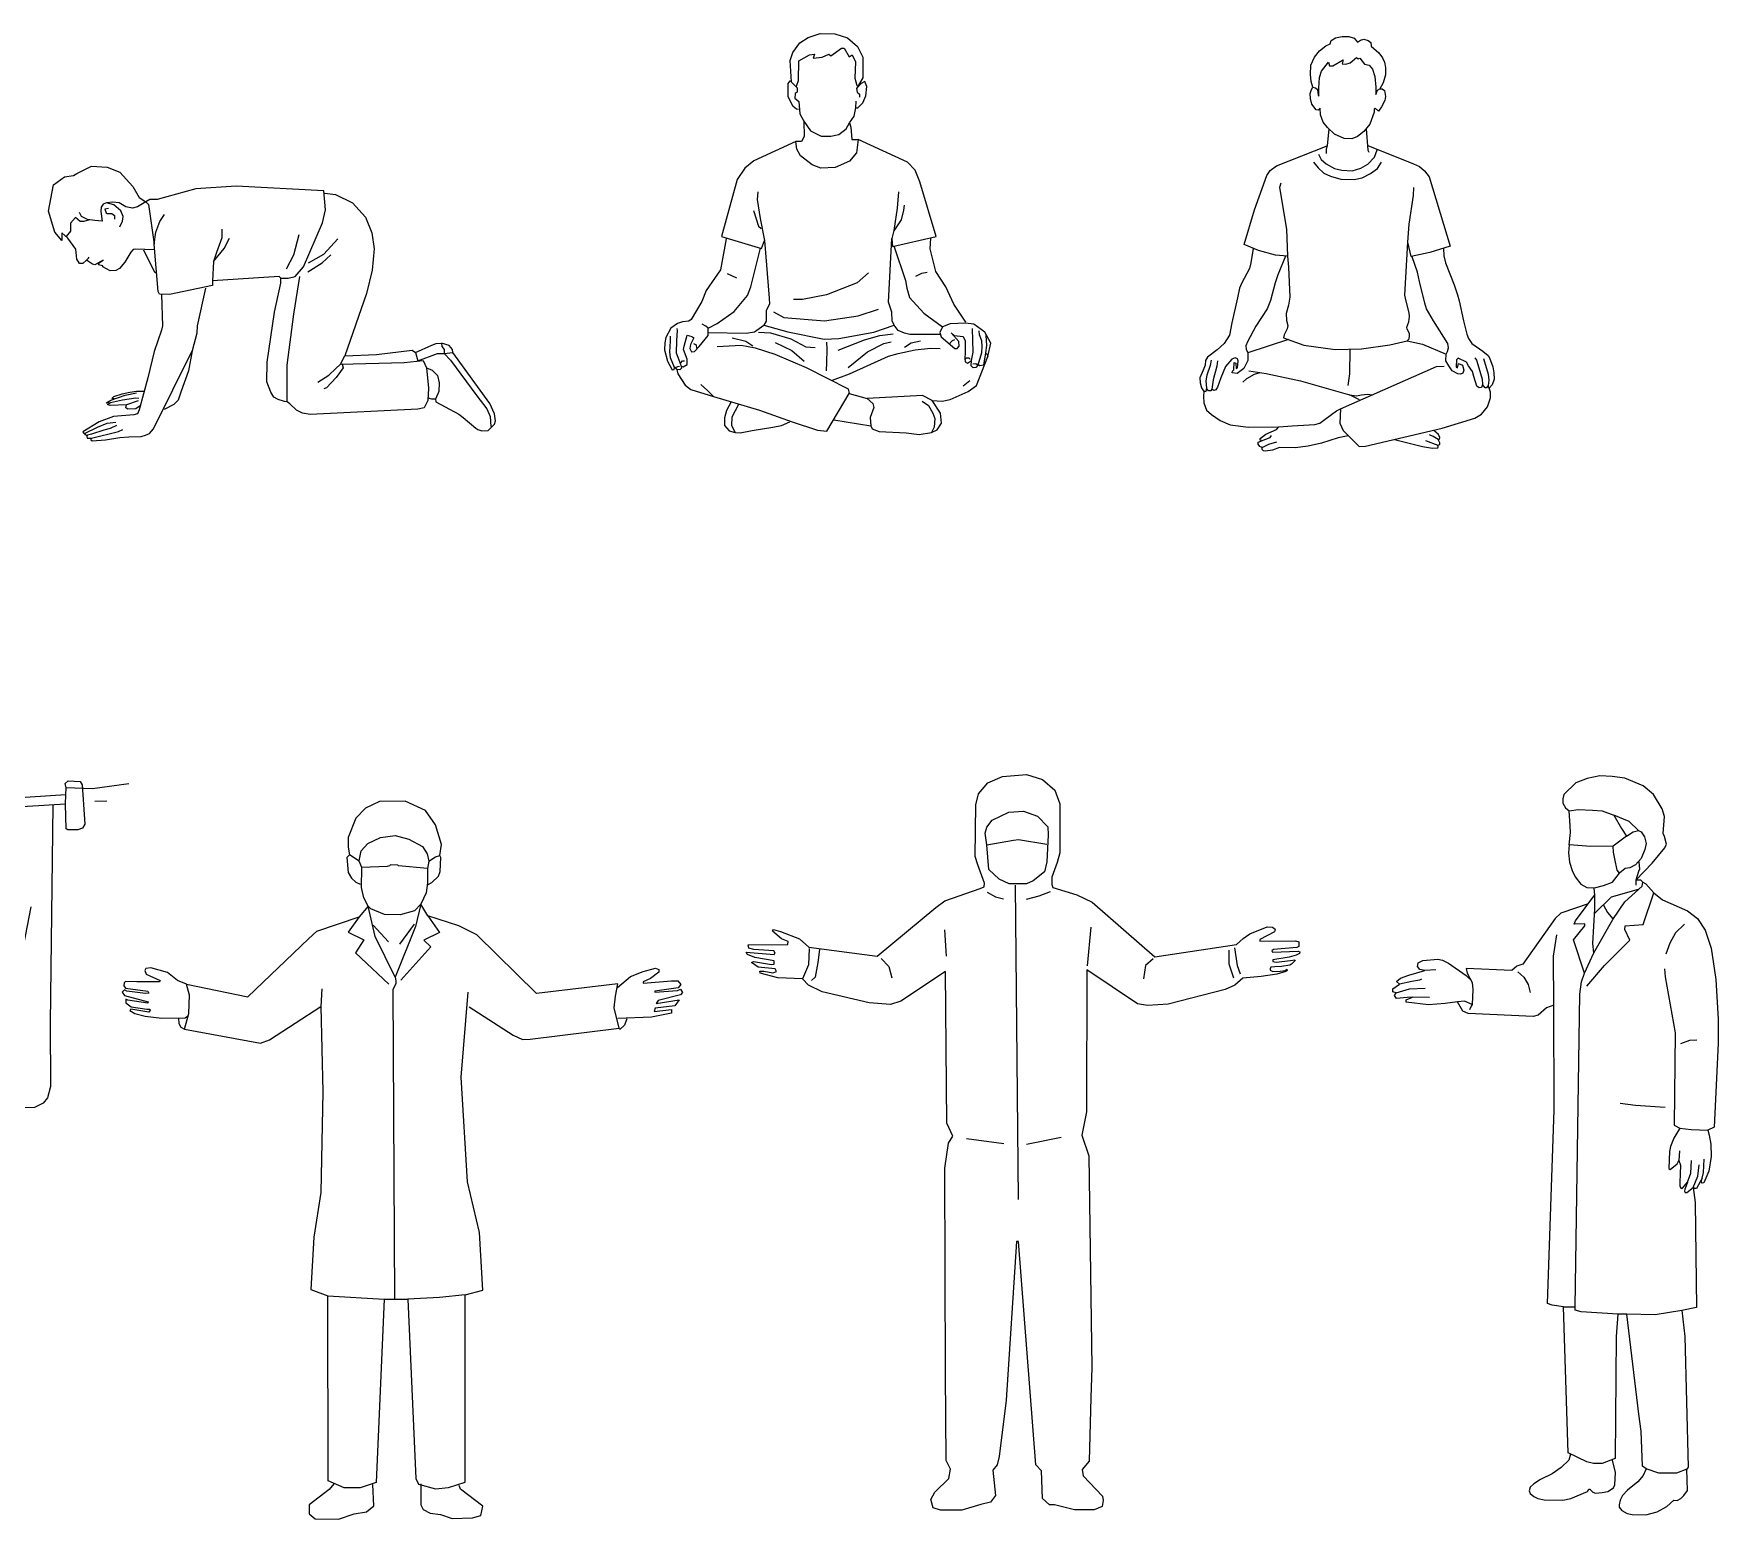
# Model space of a CAD drawing. Header units: millimetres. Extents: x 1284 to 35279, y 955 to 12847.
# Drawn here: x 10406 to 14274, y 8167 to 11578 of the extents above; entities that cross this region are included whole.
import ezdxf

# ---------------------------------------------------------------- set-up
doc = ezdxf.new("R2010")
doc.units = ezdxf.units.MM
doc.header["$LTSCALE"] = 20

# ---------------------------------------------------------------- blocks, each defined once
blk = doc.blocks.new('人物動作（CAD素材.com）84')
at = {"color": 0, "linetype": 'ByBlock', "lineweight": -2}
for points in [[(90, 1512), (91.1, 1494.7), (89.1, 1489.2), (82.5, 1469.5), (120.1, 1508.4), (149.6, 1543.9), (153.1, 1552.5), (148.6, 1569.9), (145.8, 1576.9), (148.9, 1615.8), (143, 1633.2), (123.2, 1666.6), (99.9, 1686), (57.5, 1703.8), (28.3, 1707.9), (-0.2, 1709.3), (-29.1, 1703.4), (-54.8, 1693.3), (-82.3, 1666.6), (-85, 1656.1), (-85, 1646.1), (-79.1, 1635.6), (-70.3, 1628.7), (-49.9, 1631.6), (-16.6, 1630.6), (5.7, 1628.5), (32.5, 1618.8), (49.8, 1588.2), (61, 1570.8), (30.4, 1547.8), (-20.4, 1547.1), (-70.1, 1551), (-67.1, 1579.1), (-68.2, 1594.2), (-70.3, 1628.7)], [(89.1, 1584), (67.6, 1604.2), (32.5, 1618.8)], [(-70.1, 1551), (-71.5, 1532.2), (-69.7, 1511), (-63.8, 1491.5), (-56.5, 1477.3), (-43.7, 1460.6), (-29.8, 1452.9), (-12.4, 1451.9), (8.8, 1457.1), (29.3, 1465.1), (45.3, 1485.6), (40.1, 1492.2), (34.2, 1518.3), (31.8, 1533.6), (30.4, 1547.8)], [(61, 1570.8), (76.6, 1580.2), (89.1, 1584), (94.7, 1580.9), (102.3, 1569), (106.1, 1553.4), (103.4, 1540.2), (95, 1519.3), (82.2, 1505.1), (69, 1498.1), (58.5, 1496), (45.3, 1485.6)], [(41.2, 473.2), (37.7, 421.4), (35.3, 141.8), (5.7, 130.4), (-14.8, 130.4), (-29.4, 134.3), (-72.4, 154.6), (-83.4, 490), (-56.7, 489.9), (-45.9, 1208.1), (-42.3, 1235.9), (-35.3, 1256), (-13.4, 1302.6), (30, 1379.4), (57.5, 1419.8), (97.1, 1455.6), (98.5, 1464.9), (94, 1469.5), (82.5, 1469.5), (82.9, 1458)], [(-35.3, 1256), (-60.7, 1332.9), (-34.3, 1364.4), (-34.1, 1369.5), (-58.6, 1368.4), (-55.6, 1376), (-11.2, 1435.6)], [(-30.1, 1226.5), (10.9, 1273.7), (68.9, 1331.8), (57.5, 1356.1), (58.2, 1364.5), (99.5, 1367.6), (124.2, 1440.3), (143.9, 1424.6), (201.6, 1399.2), (224.5, 1381.9), (242.2, 1355.1), (255.8, 1313.7), (266.2, 1241.8), (272.1, 1150.3), (271.6, 1095.6), (262.8, 902.2), (247.9, 895.2), (251.2, 884), (254.6, 863), (255.4, 834.8), (250.1, 801.5), (239.1, 774.7), (234.7, 773.9), (233.1, 776.8), (234.8, 785), (222.1, 761.6), (217.7, 761.4), (214.4, 764.1), (219.3, 729.6), (221.7, 488.2), (188.5, 481.8), (195.4, 421.7), (203.2, 121.8), (200.2, 117.4), (176.4, 107.9), (135.6, 108.1), (106.1, 117.9), (98.3, 123.7), (95.3, 204.4), (89.7, 243), (61.9, 472.8), (41.2, 473.2), (-42.9, 478.1), (-56.2, 482.2), (-56.7, 489.9)], [(-13.4, 1302.6), (-15.6, 1324.2), (-11.4, 1403.5), (-11.2, 1435.6), (-13.2, 1450.8)], [(-11.1, 1394.1), (27.2, 1431.2), (89.1, 1448.8)], [(98.5, 1464.9), (105.4, 1461.1), (124.2, 1440.3)], [(-27, 1415), (-55.5, 1405.6), (-89.2, 1393.8), (-102.8, 1381.3), (-176.8, 1277), (-190.4, 1271.8), (-201.8, 1262), (-306.8, 1266.6), (-304.4, 1255.8), (-292.9, 1234.6), (-291.5, 1218.6), (-292.9, 1184.2), (-310.6, 1191.5), (-326.3, 1190.4), (-354.9, 1186), (-393.6, 1183.5), (-444.6, 1189.2), (-444.9, 1194.6), (-429.8, 1200.6)], [(8.3, 1412.2), (17.4, 1395.4), (29.8, 1381)], [(194.8, 1368.3), (173.6, 1348.5), (160.7, 1325.2), (151.3, 1299.5)], [(-105.6, 1182.6), (-106.4, 1295.3), (-98.6, 1343.8)], [(-376.5, 1263.6), (-402, 1262), (-413.3, 1264.1), (-418.7, 1271.5), (-416.6, 1279.6), (-406.4, 1285.4), (-371.9, 1288), (-361.4, 1285.9), (-347.5, 1278.9), (-306.7, 1250.9), (-298, 1242.3)], [(-409.6, 1242.1), (-413.6, 1239.8), (-431.2, 1237), (-460.2, 1230.5), (-466.9, 1237), (-457.6, 1244.2), (-438.6, 1251.6), (-402, 1262)], [(-188.4, 1259), (-174.5, 1246.5), (-164.1, 1229.8), (-159.5, 1211.7)], [(148.9, 1266.1), (149.9, 1247.3), (172.9, 1118.7), (171.1, 906.7), (183.9, 900.1), (170.2, 877.2), (162.4, 858.1), (160.2, 846.6), (158.3, 807.6), (161.3, 805.4), (177.5, 818.1), (181.8, 826.1)], [(-390.6, 1200.4), (-429.8, 1200.6), (-442.5, 1199.9), (-466.4, 1198.1), (-471, 1205), (-467.3, 1210.6), (-474.8, 1213.1), (-474.8, 1219.8), (-460.2, 1230.5)], [(-467.3, 1210.6), (-437, 1220.1), (-400.8, 1221.7)], [(-83.4, 490), (-109.6, 493.3), (-119.8, 497.3), (-104.8, 942.5), (-105.6, 1182.6), (-122.6, 1176.2), (-141.4, 1159.8), (-152.8, 1156.4), (-302, 1163.7), (-314.5, 1168.5), (-326.3, 1190.4)], [(-292.9, 1184.2), (-295.4, 1180), (-299.5, 1171.7)], [(186.4, 1094.7), (207, 1102), (222.9, 1103)], [(46.4, 957.4), (81.6, 952.7), (150.4, 948)], [(183.9, 900.1), (209.6, 896.9), (247.9, 895.2)], [(182.9, 847.9), (181.8, 826.1), (185.2, 814.8), (183.4, 775), (183.5, 767.1), (186.9, 761.7), (190, 762.2), (201.1, 776.4), (198.2, 767.4), (195.3, 760.3), (194.7, 755.2), (196.2, 752.7), (200.1, 752), (214.4, 764.1), (225.1, 789.6), (228.1, 815.6)], [(201.1, 776.4), (209.1, 796.4), (210.3, 825.9)], [(234.8, 785), (238.1, 798), (239.5, 828.8)], [(188.5, 481.8), (126.9, 471.8), (61.9, 472.8)], [(-67, 151.2), (-71.1, 138), (-88.5, 120.9), (-109.2, 106.3), (-136.3, 93.1), (-151.6, 83.3), (-159.7, 75.5), (-162.5, 67.1), (-159.9, 61.1), (-151.6, 54.1), (-142.5, 49.7), (-127.9, 47), (-84.8, 45.6), (-66.3, 49.5), (-28.3, 66), (-25.3, 71.1), (-23.2, 71.1), (-16.2, 64.6), (-9.7, 61.6), (5.8, 63.2), (18.8, 66), (31.5, 74.5), (34.8, 81), (35.7, 109.1), (29.4, 138)], [(106.1, 117.9), (99.5, 102.8), (87, 87.7), (63.3, 68.5), (52.4, 56.4), (46.6, 45.7), (44.3, 34.9), (44.6, 30.2), (50.3, 21.9), (62.6, 15.2), (74.2, 13.1), (105.5, 11.9), (131.9, 18.9), (154.2, 31.6), (169.7, 46.2), (177.3, 45.3), (186.4, 49.5), (193.3, 56.6), (201, 67.8), (200.2, 117.4)]]:
    blk.add_lwpolyline(points, dxfattribs=at)
blk = doc.blocks.new('人物動作（CAD素材.com）85')
at = {"color": 0, "linetype": 'ByBlock', "lineweight": -2}
for p, q in [((-15.2, 1465.1), (-8, 743.6)), ((-177.6, 1362.7), (-173.3, 1302)), ((158.8, 1369.2), (150.1, 1280.3)), ((-126.6, 884), (-41.2, 872.4)), ((10.8, 871), (90.4, 886.9))]:
    blk.add_line(p, q, dxfattribs=at)
for points in [[(-487.8, 1319.8), (-489.7, 1282.2), (-503.7, 1250.3), (-559.7, 1252.9), (-600.2, 1263.2), (-601, 1267.8), (-591.9, 1267.8), (-571.6, 1264.1), (-563.3, 1267.5), (-566.2, 1273.3), (-604.8, 1277.3), (-620.2, 1288.1), (-616.2, 1290.4), (-574.2, 1283.3), (-568.5, 1283.8), (-568.2, 1291.3), (-612.5, 1299.6), (-629.3, 1306.1), (-632.5, 1311.3), (-568.7, 1306.4), (-565.9, 1309.3), (-569.3, 1314.7), (-614.8, 1317.9), (-626.2, 1320.4), (-628.2, 1328.7), (-537.3, 1329.3), (-535.9, 1336.1), (-551.6, 1341.9), (-571.9, 1359.9), (-570.2, 1363.9), (-553.9, 1359.3), (-510.1, 1342.4), (-488.7, 1322.7), (-331.8, 1302.7), (-196.9, 1414.2), (-176.4, 1429.2), (-95.8, 1457.5), (-86.3, 1461.8), (-85.5, 1469.9), (-100.9, 1511.9), (-106.9, 1531.6), (-105.2, 1649.5), (-99.6, 1674.8), (-77.8, 1700.1), (-44.3, 1715.1), (11, 1719.9), (47.4, 1708.3), (76.2, 1683.4), (87.7, 1652.5), (87.7, 1539.4), (81.3, 1517.1), (68.9, 1483.6), (68.9, 1466.9), (71.4, 1460), (126.3, 1443.3), (161.9, 1426.6), (305.3, 1301.2), (493.1, 1329.4), (508.7, 1343.1), (523.7, 1353.4), (563.1, 1370.1), (576, 1369.2), (582, 1364.5), (580.3, 1358.1), (546.8, 1340.5), (546.8, 1336.6), (628.3, 1337.9), (636, 1335.3), (636, 1324.6), (631.5, 1322.2), (577.7, 1318), (574.2, 1314.3), (575.7, 1311.6), (634.5, 1314), (638.4, 1312.5), (637.9, 1308.8), (629.8, 1305), (614.2, 1299.7), (576.1, 1294.1), (576.3, 1290), (584.1, 1288.5), (616.7, 1292.7), (627.1, 1294.1), (627.7, 1292.1), (619.1, 1284.3), (615.3, 1281.6), (596, 1278.3), (581.3, 1277.6), (572.1, 1277.2), (570.4, 1273.1), (570.5, 1270.5), (576.8, 1267), (593.4, 1267.9), (604.8, 1269.3), (608.5, 1272.8), (609.1, 1269.8), (606.3, 1267), (586, 1260.7), (549.3, 1256), (507.5, 1252.1), (489.5, 1236.1), (466.7, 1226.1), (336.3, 1191.9), (289.1, 1189.4), (265.7, 1192.8), (149.8, 1271.2), (148.3, 944.8), (138.2, 891.2), (154.1, 843.5), (161.3, 357.5), (158.4, 288.1), (155.5, 172.3), (154.5, 142.7), (139, 123.8), (140.8, 109.2), (185.3, 62.1), (187.1, 52.7), (184.9, 38.9), (166, 31.2), (121, 31.2), (75.2, 42.4), (63.6, 42.8), (47.3, 57.4), (45.1, 120.8), (32.7, 134.1), (-7.2, 646.9), (-11.9, 646.9), (-35.9, 282.9), (-51.7, 153.4), (-56.5, 134.1), (-66.3, 122.1), (-60.3, 63.8), (-71.9, 48.4), (-94.2, 43.2), (-137.9, 30.4), (-186.4, 29.9), (-203.1, 35.5), (-208.7, 54.8), (-199.7, 71.9), (-167.5, 102.8), (-163.6, 124.7), (-173.5, 144.4), (-175.2, 343.8), (-176.7, 815.6), (-168.4, 872.8), (-158.1, 888.9), (-171.6, 919.1), (-174.8, 1267), (-277.7, 1198.7), (-301.5, 1191.7), (-350.4, 1195.5), (-458.1, 1220.1), (-489.6, 1235.5), (-503.7, 1250.3)], [(-80.1, 1558.4), (-83.6, 1584.9), (-80.1, 1598.7), (-68.1, 1614.5), (-30, 1633.4), (4.3, 1635.5), (36.5, 1623.9), (60, 1599.5), (60.5, 1580.6), (57.9, 1518.9), (51.9, 1495.8), (26.2, 1475.2), (10.7, 1468.3), (-29.1, 1468.7), (-51.9, 1479), (-75.4, 1501.3), (-80.1, 1558.4), (-19.3, 1569.1), (-7.7, 1569.9), (57.9, 1559.6)], [(-79, 1449.2), (-60.3, 1438.3), (-41.7, 1433.8)], [(65.1, 1449.9), (39.4, 1440.2), (9.8, 1432.5)], [(-464.6, 1317.9), (-468.5, 1288), (-474.3, 1254.2), (-483, 1246.5)], [(475.2, 1316), (475.2, 1285.1), (485.9, 1252.4)], [(488.8, 1321.8), (494.5, 1281.3), (501.3, 1262)], [(-322.5, 1296.8), (-305.1, 1278.5), (-298.4, 1252.5)], [(301.5, 1296.6), (284.2, 1281.1), (279.4, 1250.3)]]:
    blk.add_lwpolyline(points, dxfattribs=at)
blk = doc.blocks.new('人物動作（CAD素材.com）86')
at = {"color": 0, "linetype": 'ByBlock', "lineweight": -2}
for p, q in [((-61, 1381), (-25.6, 1342.4)), ((32.9, 1383), (-0.5, 1337.3)), ((-179.1, 1234.8), (-181.3, 1193.6))]:
    blk.add_line(p, q, dxfattribs=at)
for points in [[(65.2, 1474.1), (73.3, 1478.3), (88.8, 1493.3), (92.6, 1504.1), (94.3, 1535.8), (91.8, 1540.9), (95.6, 1566.2), (81.9, 1610.8), (59.2, 1644.3), (12.4, 1665.7), (-46.7, 1664.4), (-78.4, 1649), (-101.2, 1626.3), (-118.3, 1582.1), (-118.3, 1559.4), (-115.3, 1541.8), (-121.3, 1535.8), (-118.3, 1501.9), (-110.6, 1488.6), (-101.2, 1479.2), (-91.3, 1474.5)], [(-93, 1528.5), (-88.3, 1551.2), (-73.3, 1568.4), (-44.6, 1582.1), (-10.7, 1586.8), (21, 1578.2), (51.9, 1561.5), (62.6, 1544.4), (66.5, 1527.6), (64, 1511.1), (63.6, 1477.9), (60.7, 1454.7), (48.7, 1429), (35.8, 1377.9), (-10.8, 1261), (-56.8, 1354.7), (-72.7, 1424.3), (-82.4, 1443.4), (-88, 1467.4), (-87.2, 1512.8)], [(64, 1511.1), (-2.9, 1517), (-4.4, 1518.7), (-21.2, 1519.1), (-23.9, 1516.8), (-28.9, 1515.4), (-87.2, 1512.8), (-93.5, 1527.6), (-115.3, 1541.8)], [(66.5, 1527.6), (82.3, 1537.5), (91.8, 1540.9)], [(-489.9, 1245.5), (-348.6, 1216.2), (-209.6, 1349.2), (-190.3, 1366.8), (-93.4, 1399.8)], [(521.2, 1165.8), (516, 1151.2), (505.3, 1141.4), (503.5, 1144.1), (491.9, 1191.1), (495.1, 1217.5), (500.9, 1245.7), (313.7, 1223.6), (176.6, 1358.3), (135.5, 1379.5), (64.1, 1402), (48.7, 1429), (33.5, 1413.9), (1.2, 1404.2), (-35.4, 1405), (-66.5, 1418.2), (-72.7, 1424.3), (-93.4, 1399.8), (-118.3, 1364.2), (-82.3, 1346.7), (-102, 1317.1), (-25.2, 1245.5)], [(64.1, 1402), (91.1, 1364.1), (55.1, 1346.1), (71.2, 1330.6), (2.4, 1254.1)], [(-507.9, 1167.4), (-507.6, 1154.8), (-502.7, 1146.5), (-494.6, 1142.1), (-484.3, 1177.7), (-483, 1219.7), (-489.9, 1245.5), (-510.6, 1253.9), (-533.3, 1272), (-571.8, 1282.9), (-582.8, 1281), (-585.3, 1276.2), (-582.3, 1267.9), (-550.4, 1253.9), (-552.3, 1250.9), (-604, 1250.9), (-629.7, 1251.3), (-633.1, 1248.2), (-633.7, 1241.6), (-629.7, 1235.8), (-578.3, 1229), (-576.5, 1224.6), (-583.6, 1224), (-626.6, 1229.4), (-632.2, 1232.4), (-637.5, 1226.9), (-632.2, 1218.9), (-577.9, 1204.8), (-578.3, 1201.4), (-624.2, 1208.8), (-628.7, 1210.7), (-628.7, 1202.3), (-616.7, 1193), (-580.7, 1187.6), (-573.5, 1188), (-572.7, 1185.2), (-575.8, 1180.8), (-617.5, 1187.6), (-619.4, 1184.4), (-608.5, 1178.1), (-584.7, 1171.6), (-546.2, 1166.9), (-492.9, 1168), (-487.6, 1171.6)], [(500.2, 1237.8), (529.7, 1262.7), (558.5, 1274.3), (586.8, 1282), (594.5, 1278.6), (594.9, 1273), (575.6, 1258), (558.9, 1250.7), (558.9, 1247.3), (623.6, 1252.8), (638.6, 1252.8), (645.1, 1244.3), (639.5, 1237), (585.9, 1228.8), (585.9, 1226.7), (637.3, 1230.5), (644.2, 1233.5), (649.3, 1225.8), (644.6, 1220.3), (593.2, 1207.8), (588.9, 1200.5), (641.6, 1209.1), (631.3, 1195.4), (586.3, 1189.8), (584.2, 1182.5), (624.1, 1187.2), (623.6, 1178.7), (577.8, 1169.7), (500.6, 1166.7)], [(-10.8, 1261), (-8.7, 1252.7), (-8.7, 1245.8), (-16, 1233), (-11.8, 523.1)], [(-36, 522.2), (-53.9, 100.5), (-91.2, 88.3), (-127.9, 88.3), (-164.5, 104.4), (-165.2, 529.3), (-36, 522.2), (18.8, 522.2), (37.1, 109.7), (42.6, 96.8), (81.7, 86.5), (111.7, 89.5), (149.8, 101.9), (150.2, 531.6), (191, 542.3), (182.8, 675), (155.3, 791), (140.7, 1031.6), (156.7, 1227.1)], [(-494.6, 1142.1), (-319.9, 1109.4), (-299.3, 1117.6), (-181.3, 1193.6), (-176.7, 997.8), (-181.6, 767.1), (-197.4, 663.9), (-204.4, 544.1), (-165.2, 529.3)], [(159.3, 1193), (260.3, 1127.7), (281.6, 1118.1), (299.6, 1118.7), (503.5, 1144.1)], [(150.2, 531.6), (91.1, 526), (18.8, 522.2)], [(-151.5, 97.8), (-162.1, 84.9), (-208.1, 49.8), (-208.1, 29.2), (-194.1, 17.5), (-140.9, 16.3), (-104.4, 28.9), (-76.1, 33.8), (-59.5, 47.2), (-61.5, 96.1)], [(48.2, 97.7), (48.2, 49.2), (53.4, 38.5), (69.6, 30.8), (93.7, 27.4), (120.2, 17.9), (167, 19.6), (186.3, 25.2), (191, 46.6), (139.1, 85.7), (136.1, 93.8)]]:
    blk.add_lwpolyline(points, dxfattribs=at)
blk = doc.blocks.new('人物動作（CAD素材.com）87')
at = {"color": 0, "linetype": 'ByBlock', "lineweight": -2}
for p, q in [((-407.9, 1597.3), (-393.5, 1596)), ((-25.8, 1565.4), (-10.4, 1600.3)), ((-10.3, 1325.8), (-42.4, 1324.2))]:
    blk.add_line(p, q, dxfattribs=at)
for points in [[(-121.9, 842.7), (-62.3, 826.8), (36.7, 826.1), (85.9, 836.1), (126.4, 850), (139.1, 818.1), (149, 764.3), (137.2, 405.9), (145.1, 171.9), (111.8, 151.2), (37.8, 146.2), (17, 142.7), (-52.1, 138.3), (-116.4, 142.5), (-129.9, 160.7), (-128.6, 465.2), (-136.3, 670.9), (-121.9, 842.7), (-133.9, 852), (-120.8, 924.1), (-229.6, 925.8), (-319.5, 910.3), (-384.2, 909.5), (-471.9, 937.8), (-494.1, 940.9), (-587.1, 938.7), (-606.6, 948), (-578.6, 1614.4), (-578.6, 1643.6), (-568.6, 1666.9), (-581.9, 1671.6), (-619.1, 1671.6), (-621.1, 1650.3)], [(494.3, 1679.6), (410.4, 1668.4), (350.5, 1670.5), (348.1, 1680.5), (354.6, 1686.4), (382.4, 1685.2), (387.1, 1677.6), (392.7, 1587.5), (387.7, 1578), (376.8, 1573.9), (354, 1574.5), (349.9, 1576.8), (348.4, 1632.8), (-25.5, 1609.9), (-388.5, 1613.7), (-578.6, 1623.9)], [(348.4, 1632.8), (349.3, 1654.9), (350.5, 1670.5)], [(-700.2, 1653), (-621.1, 1650.3), (-620.5, 1575.2), (-617.1, 1560.6), (-610.5, 1555.9), (-584.6, 1555.9)], [(349.3, 1654.9), (-13.7, 1630.6), (-408.4, 1636.6), (-578.6, 1643.6)], [(319.6, 1630.6), (313.1, 1131.2), (314.1, 984.7), (307.2, 958.8), (297.2, 946.8), (277.2, 936.9), (114.5, 931.5), (106.5, 997.3), (106.5, 1022.5), (121.8, 1073), (133.7, 1144.1), (142.4, 1204), (137.1, 1309)], [(-361.9, 1343.4), (-404.2, 1437.1), (-411, 1456.3), (-448.8, 1513.7), (-458.8, 1544.4), (-456.4, 1560.3), (-440.5, 1586.3), (-423.7, 1598.6), (-409.4, 1603.4), (-404.2, 1577.9), (-391.8, 1552.8), (-383.9, 1567.5), (-379.9, 1582.7), (-374.3, 1591.4)], [(-434, 1591.4), (-438.5, 1573.3), (-439.5, 1536.3)], [(-364.3, 1582.7), (-379.1, 1597.8), (-387.4, 1599), (-393.1, 1594.9), (-398.2, 1580.7), (-398.2, 1568.3)], [(-10, 1600.8), (9.2, 1609.9), (26.6, 1615.3), (63.9, 1612.9), (80.9, 1611.9), (107.2, 1602.9), (128.8, 1589.3), (151.1, 1562), (163.3, 1537), (159.6, 1506.9), (160.3, 1456.2), (159.3, 1370.3), (155.6, 1341.3), (144.1, 1323.3), (138.9, 1314), (125.2, 1310.8), (101.8, 1293.1), (92.7, 1293.1), (65.5, 1302.7), (52, 1307.8), (38, 1319.4), (32.8, 1327.4), (18.9, 1327.4), (-4, 1341.4)], [(-310.5, 1385.7), (-336, 1418.8), (-360.7, 1460.7), (-365.9, 1480.2), (-363.5, 1499.3), (-367.9, 1570.3), (-364.3, 1582.7), (-337.5, 1535.6), (-316.7, 1487.4), (-317.5, 1471.8), (-284, 1431.2), (-221, 1375.3)], [(32.8, 1327.4), (26.5, 1339.7), (28.5, 1411.1), (20.1, 1419.1), (26.1, 1427.5), (36.8, 1422.7), (46, 1422.7), (58, 1439.4), (60.4, 1459), (52, 1478.1), (40.8, 1478.1), (27.7, 1469.3), (23.3, 1473.3), (25.3, 1478.9), (-0.6, 1518), (-9, 1538.3), (-15.5, 1545.3), (-15.5, 1565.3), (-11.1, 1572.4), (-13.1, 1575.6), (-24.6, 1564.9), (-34.2, 1549.7), (-38.9, 1536.7), (-45.7, 1511.2), (-60.1, 1497.7), (-71.6, 1488.1), (-75, 1482.8), (-75.1, 1478.8), (-62.7, 1463.5), (-61.9, 1440), (-63.9, 1401), (-44.4, 1379.5), (-27.6, 1379.4), (-13.7, 1378.6), (-6.9, 1371.5), (5.1, 1348.5), (18.9, 1327.4)], [(269.4, 1397.3), (247.5, 1286.6), (213.6, 1197.9), (181.7, 1137.1)], [(-249.1, 1334.6), (-304.1, 1385.7), (-335.6, 1366.9), (-365.5, 1336.6), (-340.3, 1312.7), (-292.3, 1238.5), (-274.3, 1223), (-256.8, 1215.4), (-241.6, 1211.4), (-117.8, 1193.6), (-67.6, 1184.9)], [(-65.9, 1327.4), (-144.2, 1330.3), (-160.2, 1342.2), (-194.4, 1364.6), (-196.4, 1373.3), (-214.8, 1382.5), (-249.1, 1334.6), (-234.9, 1309.6), (-256.5, 1299.4), (-259.4, 1293.1), (-265, 1292.8), (-269.4, 1282.8), (-272.2, 1274.4)], [(-234.9, 1309.6), (-199.2, 1309.5), (-123.9, 1311.5), (-65.9, 1327.4), (-42.4, 1324.2), (-12.2, 1298), (-1.8, 1280), (-3, 1261.1), (-5.8, 1241.2), (-13.4, 1222.4), (-23, 1212.1)], [(-528.1, 1287.6), (-519.1, 1180.9), (-491.2, 1095.2), (-452.3, 1008.5)], [(-123.4, 1194.6), (-129.1, 1109.6), (-120.9, 1079.4), (-103.6, 1045.2), (-120.8, 924.1)], [(-111.5, 1194.2), (-81.8, 1114.5), (-50.8, 1049.8), (-7.8, 1001.1), (39.6, 970.5), (60, 961.2)], [(126.4, 850), (136.4, 861.3), (114.5, 931.5)], [(97.2, 430.5), (90.3, 350.8), (76.3, 270), (51.4, 187.3)], [(-52.1, 138.3), (-50.2, 113.9), (-53.4, 102.1), (-70.6, 84.7), (-111.6, 64), (-150, 52.2)], [(17, 142.7), (23.8, 89.9), (37.8, 146.2)], [(111.8, 151.2), (121.7, 71.4), (126.8, 54), (122.8, 38.1), (114.9, 30.1), (31.1, 29.4)], [(26.3, 54.5), (13.9, 47.8), (-22.7, 38.9), (-116, 39.8), (-137.3, 44.5), (-150, 52.2), (-162.5, 47.6), (-175.8, 39.4), (-180, 32.2), (-180.7, 24.4), (-177.9, 16.2), (-166.7, 9.6), (-139.1, 3.2), (0, 0), (21.3, 3), (28.4, 7.7), (31.5, 16.7), (31.1, 29.4), (23.8, 89.9)]]:
    blk.add_lwpolyline(points, dxfattribs=at)
blk = doc.blocks.new('人物動作（CAD素材.com）94')
at = {"color": 0, "linetype": 'ByBlock', "lineweight": -2}
blk.add_line((-176.8, 244.7), (-270.4, 213.9), dxfattribs=at)
blk.add_lwpolyline([(38.5, 820.2), (43.9, 816.2), (45.7, 802.9), (44.1, 793.8), (36.4, 778.6), (29.5, 769.3), (22.5, 775.9), (19.9, 773.3), (19.6, 767.1), (10, 739.4), (-3.9, 722.1), (-18.3, 711.1), (-31.1, 705.3), (-48.9, 706.1), (-70.8, 715.9), (-87.1, 731.4), (-97.1, 744.1), (-103.3, 760.7), (-104.4, 775.9), (-108.7, 771.5), (-113.1, 771.9), (-122.9, 785), (-126.1, 797.8), (-127.3, 809.9), (-124.1, 818.8), (-120.9, 824), (-124.9, 837.3), (-126.5, 852.9), (-125.2, 874.3), (-117.2, 892.8), (-105.7, 907.5), (-90.9, 919.1), (-80.9, 923.9), (-78.5, 931), (-68.5, 937.4), (-53.9, 940.8), (-37.9, 940.2), (-25.7, 936.3), (-18.5, 927.6), (-11.6, 931.7), (-3.8, 934), (6.2, 931.2), (12.6, 926.4), (12.8, 918.5), (18.8, 912.8), (30.7, 903.1), (38.7, 891.7), (43.3, 881.2), (46, 869.5), (45.8, 852.8), (40.5, 833.8), (32.9, 820.5)], close=True, dxfattribs=at)
for points in [[(-120.9, 824), (-114.8, 822.9), (-110.3, 818.9), (-108.4, 805.6), (-107.1, 803.2), (-107.3, 821.6), (-105.5, 846.4), (-100.9, 860.8), (-85.2, 881.6), (-82.8, 873.3), (-75.3, 872.8), (-51.3, 887.2), (-53.7, 877.8), (-45.5, 877), (-35.1, 879.7), (-20.9, 892.2), (-16.9, 889), (-13.2, 890.4), (-2.3, 877.3), (8.7, 874.6), (16.4, 865.8), (21.7, 848.8), (24.1, 824.2), (23.9, 807.4), (27.3, 817.6), (32.9, 820.5)], [(-84.3, 728.8), (-87.8, 689.5), (-90.2, 681.5), (-90.6, 671.9)], [(1.2, 728.5), (5.1, 679.5), (7.6, 674.7)], [(-178.8, 435.9), (-206.8, 438.3), (-245.6, 448.7), (-278.4, 463.1), (-255, 542.3), (-226.2, 621.1), (-219, 633.1), (-204.2, 643.5), (-87.8, 689.5)], [(-108.2, 670.5), (-101.8, 658), (-90, 648.4), (-71.4, 637.7), (-54.3, 633.2), (-30.3, 632.1), (-10.8, 638.3), (5.4, 647.1), (20.4, 663.6), (26.5, 679.9)], [(5.4, 689.8), (110.5, 648.4), (123.8, 641.6), (135.4, 632), (146.2, 618.3), (194.2, 459.3), (147.8, 444.1), (104.6, 435.4), (97.5, 468.3)], [(-119.6, 652.2), (-108.8, 638.6), (-95.7, 626.9), (-80.3, 619.7), (-56.8, 613), (-25.9, 612.2), (-7.7, 616.2), (11.5, 625.5), (27.2, 637.5), (36.8, 652.2)], [(-194.6, 604), (-197.4, 593.6), (-181, 498), (-178.8, 435.9), (-176.4, 411.1), (-174, 341.9), (-176.8, 323.9), (-182, 304.3), (-181.2, 288.7), (-178.4, 276.7), (-179.6, 269.5), (-186.4, 255.1), (-188.1, 248.9), (-141.3, 231.7), (-69.3, 221.7), (-8.9, 222.9), (55.5, 232.1), (95.3, 241.4), (99.9, 246.5), (101.4, 252.8), (100.8, 258.1), (95.3, 268.4), (95.1, 273.2), (99.4, 285.5), (101, 297.7), (100.5, 306.3), (93.5, 332.4), (90.6, 346.3), (97.5, 468.3), (100, 509.9), (110.5, 575.5), (111, 593.8)], [(-258.2, 453.5), (-263, 420.4), (-266, 408), (-284.5, 373), (-289.3, 362.7), (-294.1, 340.3), (-306.9, 282.6), (-312.3, 254.9), (-324.3, 235.6), (-340.7, 221.2), (-362.6, 204.5), (-367.2, 196.2), (-368.1, 185.7), (-372.9, 174.3), (-380, 156.5), (-379.5, 145), (-376.4, 133.8), (-370.9, 125.4), (-372.2, 114.6), (-371.3, 99.1), (-364.7, 82.6), (-353.9, 72.3), (-333.4, 58.6), (-310.8, 48.8), (-268.9, 43.1), (-199.1, 44), (-168.5, 46.1), (-116.2, 49.3), (-104.8, 52.5), (-92.9, 61.4), (-66.4, 80.8), (-57.6, 85.2), (-59.2, 52.8), (-51.2, 35.6), (-14.8, -0.8), (0, 0), (176, 40.8), (251.3, 64), (266, 73.3), (279.9, 90.4), (286.8, 110.9), (287.3, 123.5), (283.9, 133.2), (282, 139.3)], [(-183.8, 436.1), (-201.6, 393.2), (-207.5, 375.1), (-218.2, 334), (-225.9, 315.3), (-251.5, 275.3), (-271, 239.6), (-275, 230), (-274.2, 222.5), (-270.4, 213.9), (-270.4, 196.7), (-279.6, 177.9), (-294.8, 166.7), (-306.3, 168.3), (-305.5, 171.7), (-302, 174.9), (-301.5, 191.7), (-297.8, 190.1), (-296.7, 178.1), (-293.5, 180), (-292.2, 196), (-294, 200), (-299.1, 202.4), (-306.6, 199.5), (-321.2, 182.7), (-332.2, 156.8), (-339.9, 135.5), (-343.9, 129.3), (-348.4, 127.5), (-353, 130.7)], [(250.7, 202.6), (254.8, 197.6), (260.5, 179.3), (267.9, 153.3), (268.5, 141.1), (267.2, 136.7), (266, 134.2), (260.8, 133.6), (255.8, 137.4), (248.5, 159.9), (245.8, 171), (236.8, 184.6), (232.1, 192.5), (212.7, 202), (209.3, 197.7), (208.4, 181.6), (211.6, 179.6), (213.6, 189.9), (222.6, 185.8), (225.5, 174.5), (223.2, 167.3), (218.4, 165.2), (211.8, 165.6), (198.6, 172.9), (191.2, 184.4), (184.6, 195.8), (184.9, 211.2), (188.3, 217), (190.6, 225.2), (188.8, 235.2), (156.3, 287.6), (140.3, 314.8), (136.3, 327.9), (123.9, 377.7), (119.7, 399.5), (107.3, 434.9)], [(179.2, 453.4), (179.8, 436.6), (183.5, 420.5), (203.9, 370.5), (211.6, 347.6), (215.3, 333.3), (225.3, 287.7), (232.6, 257), (236.8, 246.7), (244.1, 235.7), (269.2, 217.9), (281.6, 208.3), (284.8, 202.8), (292.1, 182), (294.8, 167.9), (295.3, 153.5), (291, 140.4), (283.9, 133.2)], [(95.3, 241.4), (130.7, 233.9), (184.9, 211.2)], [(-354.6, 197.1), (-356.9, 185.3), (-364.2, 162.8), (-366.3, 150), (-364.9, 132.7), (-366.3, 125.4), (-370.9, 125.4)], [(-339.4, 196), (-341, 183.7), (-349.5, 152.3), (-353, 130.7), (-355.4, 126.8), (-360.8, 127), (-364.9, 132.7)], [(-36.1, 222.1), (-36.9, 165.7), (-40.9, 139.3)], [(270.8, 201.2), (281.8, 164.9), (283, 151.2), (282, 139.3), (277.7, 133.8), (274.5, 133.4), (268.5, 141.1)], [(-242.9, 168.5), (-255.7, 164.5), (-273.3, 154.5), (-281.7, 146.5)], [(-268.1, 173), (-228.3, 166.9), (-149.1, 149.6), (-36.6, 117.6)], [(-57.6, 85.2), (162.8, 182.4), (180.8, 183.5)], [(-13.4, 105.8), (-36.6, 117.6), (-20.6, 115.4), (-9.4, 117.7), (4.8, 119.4), (15.8, 117.9)], [(-238.7, 13), (-242.1, 13.4), (-242.1, 17.7), (-229.1, 27.6), (-204.4, 38.1), (-199.1, 44)], [(-39.9, 23.2), (-62.9, 18.9), (-100.7, 6.6), (-131.7, -0.3), (-161.5, -4.3), (-197.8, -3), (-213.8, -9.4), (-230.3, -12), (-234.1, -11.1), (-237.3, -7.9), (-237.1, -3), (-242.3, -0.7), (-246.7, 4.3), (-246.7, 9.1), (-229.1, 15.7), (-219.1, 19.8), (-215.6, 23.9)], [(-237.1, -3), (-221.8, 4), (-203.9, 9.8)], [(66.8, 15.4), (130.6, -0.9), (154.1, -4.7), (165.8, -4), (166.9, -1.7), (165.8, 2.1)], [(137.6, 12.9), (165.8, 2.1), (170.3, 3.9), (170.3, 7.8), (166.5, 14.9), (169.6, 15.5), (170.9, 19.7), (167.5, 26.2), (156.7, 35.5)], [(166.5, 14.9), (155.2, 21.6), (146.6, 25.6)]]:
    blk.add_lwpolyline(points, dxfattribs=at)
blk = doc.blocks.new('人物動作（CAD素材.com）95')
at = {"color": 0, "linetype": 'ByBlock', "lineweight": -2}
for p, q in [((-269.1, 388.9), (-247.2, 379.3)), ((288.1, 142.8), (272.9, 130.4))]:
    blk.add_line(p, q, dxfattribs=at)
for points in [[(-121.4, 829.3), (-124.3, 878.3), (-118.2, 896.6), (-101.6, 918.5), (-83.2, 930.8), (-55.1, 939.7), (-21.4, 939), (7.3, 930.1), (30.8, 910.4), (42.5, 886), (42.7, 863.7), (42.7, 838.6), (28.1, 813.6)], [(-109.4, 819.1), (-105.3, 832.4), (-104.6, 877.3), (-80.1, 890.7), (-68.3, 892.3), (-71.5, 883.4), (-50.8, 885.6), (-35.5, 892.3), (-30.5, 889.1), (-6.3, 906), (-0.5, 906.6), (11.3, 886.6), (17.9, 891.3), (25.6, 875.1), (24.3, 837.5), (29.1, 821)], [(-104.8, 765.4), (-109.5, 766.3), (-116.9, 772.6), (-128.8, 794.3), (-128.8, 825.3), (-124.5, 831.2), (-108, 815.1), (-108, 805.1), (-112.9, 802.6), (-113.3, 791.5), (-104.4, 784.1), (-101.6, 755.9), (-93.1, 738.5), (-77.8, 716.9), (-52.6, 704.4), (-31, 704.1), (-12.2, 708.3), (4.4, 721.3), (12.3, 735), (22.4, 750.1), (26.4, 769), (27, 784.7)], [(26.4, 769), (31.1, 769), (42.9, 781.1), (49.9, 796.8), (51.6, 818.3), (47.6, 829.7), (38.9, 825.1), (28.1, 813.6), (30, 805.1), (35.1, 800.9), (34.9, 793.6)], [(12.3, 735), (15.2, 725.1), (17.7, 696.5), (31.7, 696.5), (27.9, 666.2), (12, 646.8), (-20.8, 632.2), (-53.6, 630.9), (-73.7, 638.8), (-100.1, 658.9), (-108.7, 674.8), (-111.3, 691.7), (-207.3, 647.8), (-228.3, 630.6), (-245.5, 604.8), (-281.8, 473.9), (-190.1, 446.2), (-183.4, 464.4)], [(-93.1, 738.5), (-92.2, 703.2), (-97.9, 691.7), (-111.3, 691.7)], [(124.4, 576.8), (121.2, 538.9), (114.2, 487.9), (109.1, 469.1), (111, 451), (211, 474.2), (173.8, 599.7), (162.9, 626.4), (145.4, 644.6), (31.7, 696.5)], [(-198.2, 576.6), (-199.6, 558.9), (-193, 515), (-183.4, 464.4), (-172.3, 332.6), (-171.5, 318.6), (-179.2, 303.9), (-179.4, 279.3), (-184.5, 270.2)], [(114.5, 486.6), (131.1, 512.4), (137.1, 534.4), (138.1, 546.2)], [(-208.2, 533.6), (-196.8, 497.3), (-191, 492.1)], [(-271.3, 468.2), (-284.2, 397), (-316.7, 350.2), (-327.2, 324.4), (-351.5, 283.4), (-356.5, 279.8), (-371.2, 277.9), (-382.8, 274.1), (-398.5, 263.5), (-409.4, 241.9), (-412.1, 230), (-412.3, 213.6), (-405.8, 187.5), (-394.9, 167.8), (-390.8, 168.7), (-390, 173.2)], [(219.6, 248.9), (150.6, 248.6), (138.2, 251.7), (123.5, 258.4), (114.9, 270.2), (110.4, 280.1), (109.4, 299.8), (101.3, 323.2), (109.1, 469.1)], [(279, 277.4), (251.6, 318.8), (233.1, 358.6), (210.2, 393.9), (197.2, 445.8), (198.7, 470.3)], [(-374.7, 176.2), (-369.6, 174.6), (-361, 180.3), (-361, 192), (-368.8, 214.8), (-367.8, 222), (-361, 247.4), (-349.6, 244.4), (-345.4, 241), (-352.6, 225.9), (-354.7, 216.4), (-350.6, 208.7), (-343.8, 210), (-333, 221.2), (-312.6, 246.5), (-312.6, 263.5), (-291.4, 274), (-252.4, 301.6), (-222.2, 338.3), (-214.1, 358), (-192.5, 446.8)], [(114.1, 452.5), (140.8, 372.9), (143.7, 355.1), (150, 333.7), (182.8, 297.7), (225.4, 266.6), (219.3, 253.8), (222.6, 243.3), (254, 216.8), (259.1, 217.1), (263.5, 221.8), (262.8, 233.1), (245.3, 252.5), (252.6, 246.8), (272.9, 244.6), (278, 234), (277.8, 207.4), (276.7, 193.6), (277.5, 186.3), (282.9, 182.7), (292.1, 189.4)], [(55.9, 390.3), (29.7, 367.4), (-41, 340.1), (-95.5, 329.2), (-116.5, 329.6)], [(164, 382.8), (178.1, 390.1), (190.5, 391.7)], [(-312.6, 263.5), (-317.5, 268.3), (-325.9, 272.8)], [(-162.3, 301), (-138.5, 288.1), (-45.3, 280), (31.6, 291.4), (78.9, 307.2)], [(324, 206.5), (327.8, 202.7), (329.8, 198.4), (336.2, 228.7), (322.5, 254.5), (297.7, 272.3), (278.6, 274.8), (242.9, 273.2), (225.4, 266.6)], [(-384.6, 262.7), (-383.8, 257.8), (-384.9, 235.2), (-385.6, 206.9), (-376.3, 181), (-373.8, 171.5), (-377.4, 168.1), (-384.6, 168.7), (-390, 173.2), (-398.8, 195), (-400.6, 209), (-398.8, 233.9), (-399, 245.1)], [(-311.3, 253.2), (-225.1, 251.9), (-205.8, 255.3), (-184.5, 270.2), (-129.6, 254.9), (-45.9, 238), (-12.4, 239.9), (68.1, 254.6), (114.9, 270.2)], [(-257.2, 241.5), (-226.2, 233.4), (-209.9, 222.9)], [(-197, 253.9), (-169.3, 253), (-122.5, 239.1), (-88.1, 220.5), (-66.6, 219.1)], [(-13.6, 212.8), (46.5, 236.3), (81.4, 246.8), (112.5, 250.6)], [(175, 233.4), (154, 228.6), (138.2, 219.1)], [(243.3, 227.2), (244.2, 230.6), (248.6, 235.1), (253.8, 237.4)], [(307.1, 178.9), (302.3, 172.8), (295.7, 172.7), (291.5, 176.9), (292.1, 189.4), (295.7, 208.5), (295.4, 235.1), (294.1, 262.8)], [(324.7, 246.3), (326.9, 223.8), (324, 206.5), (319.4, 178.2), (311.1, 176.7), (307.1, 178.9), (315.5, 207.9), (316.9, 221.7), (316.2, 234.1), (310.2, 248.1), (309.7, 257.3)], [(-346.2, 228.1), (-340.3, 225.5), (-339.2, 217.7)], [(-291.9, 221.1), (-236.5, 224.6), (-204.7, 218.3), (-159.2, 203.9), (-87.8, 173.4), (9, 124.3), (11.5, 113.2), (52.3, 102.3), (66, 90.5), (68.3, 80.9), (59.7, 58.6), (61.3, 39.5)], [(-158.4, 230.5), (-120.6, 211.9), (-92, 188)], [(-41.1, 231.6), (-39.8, 215.4), (-40.8, 184.8), (-41.7, 165.1)], [(-27.1, 143.8), (12.1, 158.7), (101.6, 199.5), (123.8, 204.9), (162.7, 213.5), (198.4, 217.6), (220.6, 217)], [(-24.1, 53.2), (61.3, 39.5), (64.1, 32.2), (80, 25.9), (141.8, 22.7), (172.1, 19.5), (200.7, 23.6), (213.5, 29.7), (223.6, 45), (220.8, 68.2), (201.7, 97.2), (225, 96), (243, 99.6), (284.8, 117.9), (303.7, 131.9), (329.8, 198.4)], [(9.3, 173.2), (53.2, 209), (91, 228.1), (107.7, 232)], [(277.5, 191.2), (280.1, 195.1), (286.5, 195.1), (288.5, 192.5)], [(-387.3, 173.3), (-381.8, 175.1), (-377.9, 176)], [(-384.7, 168.5), (-382, 158.8), (-365.5, 132.9), (-352.4, 122.3), (-299.9, 106.8), (-194.8, 75), (-119.4, 48.5), (-61.4, 29.1), (-39.8, 26.9), (11.5, 113.2)], [(-375.5, 184.1), (-371.3, 188.5), (-366.6, 188.2)], [(294.9, 181.6), (302.2, 182.2), (305.5, 179.9)], [(-299.9, 106.8), (-314.2, 120.2), (-329.5, 134.2)], [(-259.8, 94.1), (-270.6, 74.6), (-275.1, 57.8), (-274.8, 39.6), (-263.9, 27.8), (-250.2, 24)], [(-242.6, 88), (-258.2, 58.7), (-259.1, 39.9), (-250.2, 24), (-238.8, 23.4), (-211.4, 28.2), (-163.6, 36.1), (-144.2, 40.3), (-124.8, 48.5)], [(201.7, 97.2), (179.4, 109), (52.3, 102.3)], [(178.6, 95.7), (193.1, 85.6), (203.5, 68.6), (207.6, 56.2), (206.6, 36.4), (200.7, 23.6)]]:
    blk.add_lwpolyline(points, dxfattribs=at)
blk = doc.blocks.new('人物動作（CAD素材.com）96')
at = {"color": 0, "linetype": 'ByBlock', "lineweight": -2}
for points in [[(-351.5, 422), (-394.4, 423.6), (-400.1, 422.5), (-405.6, 416.2), (-418.8, 393.2), (-431, 379.4), (-439.8, 374.2), (-453, 373.4), (-469.3, 382.7), (-469.8, 385.5), (-479.7, 387.1), (-478, 391.8), (-468.6, 398.2), (-487.9, 387.4), (-493.4, 389), (-507.4, 398.1), (-515.8, 390.2), (-523.3, 390.7), (-529.3, 400.4), (-531.2, 423.6), (-549.9, 448.5), (-563.4, 460.6), (-563.4, 443.1), (-579.4, 462.8), (-594.2, 510.9), (-583.1, 571.1), (-557.9, 589.7), (-537, 592.9), (-528.9, 597.2), (-495.5, 613.7), (-459.9, 612.1), (-430.7, 600.4), (-400.9, 567.5), (-386.1, 542), (-370.7, 532.4), (-364.8, 525.7), (-351.7, 434.7), (-348.2, 462.7), (-338.3, 486.8), (-327.7, 502.7)], [(273.3, 150.9), (278.5, 104.6), (276.3, 75.9), (267.8, 59.4), (253.9, 55.9), (6.1, 43.8), (-11.2, 47.1), (-24.9, 53.5), (-40.2, 68.6), (-46.3, 73.2), (-52.5, 73.6), (-67.1, 78.3), (-77.3, 83.9), (-84.2, 94.8), (-92.7, 118.9), (-92.4, 163.8), (-75.7, 278.9), (-61.1, 345), (-60.6, 357.2), (-44.1, 357.2), (-28.2, 360.4), (-8.5, 383.2), (34.5, 483.6), (41.4, 513.9), (38.2, 557.4), (-163.6, 568), (-256, 561.6), (-344.7, 537.7), (-361.7, 537.7), (-370.7, 532.4), (-389.7, 521), (-401.4, 517.9), (-416.9, 520.3), (-432.2, 529.9), (-446.7, 531.7), (-460.8, 530.2)], [(39.8, 552.1), (64.8, 549.2), (103.8, 529.7), (133.5, 496.8), (148, 460.7), (153.7, 424.2), (149.1, 375.3), (136, 321.5), (86.4, 178.5), (159.1, 181.6), (241, 191.7), (248.4, 186), (286.1, 203), (295.4, 206.5), (308.1, 207.6)], [(-430.7, 475), (-424.4, 487.4), (-423, 498.7), (-427.9, 511.1), (-444.5, 525.3), (-460.8, 530.2), (-468.9, 527.1), (-473.6, 519.9), (-474.1, 510.3), (-470.8, 488), (-487.8, 489.1), (-504.8, 491.2), (-518.6, 498.3), (-522.9, 507.5)], [(-456.6, 516.8), (-464.7, 515.4), (-461.9, 506.9), (-459.4, 505.5), (-449.2, 505.1), (-442.4, 500.5), (-442.4, 492)], [(-500.2, 490.8), (-513, 486.9), (-521.8, 487.3), (-532.1, 496.5), (-543.9, 483.3), (-543.9, 464.5), (-554, 452.2)], [(-196, 469.2), (-196, 449.1), (-208.7, 415.6), (-215.1, 394.9), (-217.7, 350.8), (-217.9, 339.9), (-316.7, 319.3), (-339.3, 320), (-342.5, 326.4), (-351.7, 434.7)], [(-215.1, 394.9), (-191.2, 424.6), (-178.4, 448.5)], [(-47.8, 377.9), (-31.4, 410.3), (-19.1, 457)], [(2.6, 392.2), (38.2, 411.9), (70.1, 446.9)], [(-507.4, 398.1), (-502.3, 402.6), (-500.7, 405.1)], [(-376, 422.2), (-357.4, 382.6), (-351.2, 371.7), (-347, 369.1)], [(1, 371.5), (34, 391.7), (53.6, 410.8)], [(-60.6, 357.2), (-64.8, 360.9), (-217.7, 350.8)], [(-46.3, 73.2), (-46.3, 156.8), (-30.8, 274.3), (-17.3, 360.3)], [(-334.6, 319.2), (-332.9, 247.5), (-334.8, 237.3), (-352, 188.2), (-366.2, 128.1), (-385.9, 54.5), (-389.8, 45.3), (-398.3, 42.9), (-444.7, 39), (-477.7, 27), (-515.2, 3.9), (-513.9, 1.4), (-511.8, 0.4), (-481.8, 14.9), (-459.8, 23.5), (-439.8, 26.1)], [(-234, 334.1), (-252.8, 247.4), (-253.5, 230.4), (-264.8, 189.7), (-273, 144.2), (-289.7, 97.4), (-296.7, 76.9), (-306.3, 66.6), (-328.6, 55.3)], [(314.3, 183.5), (334.3, 186.3), (333.3, 192.8), (325.6, 202.5), (308.1, 207.6), (308.8, 199.7), (314.3, 192.9), (314.3, 185.6)], [(-438.1, 18.2), (-452.4, 11.6), (-467.2, 8.1), (-495.2, -1.5), (-504.9, -3.8), (-506.1, -7.1), (-505.2, -10.2), (-500.9, -10.8), (-495.3, -10.6), (-497, -13.3), (-496.8, -14.3), (-494, -16.6), (-463.8, -14.2), (-430.8, -9.3), (-410.1, -7.2), (-381.7, -6.8), (-371.4, -3.6), (-362.6, 0.4), (-352.9, 10.9), (-264.8, 189.7)], [(24.1, 118.3), (49.4, 133.9), (65.4, 149.7), (76, 159.6), (86.4, 178.5)], [(80.2, 159.3), (82.6, 151.3), (66.1, 128.4), (43.9, 105), (37.7, 102.9)], [(76, 159.6), (221.9, 163.1), (265.6, 167.4), (273.3, 150.9), (286.7, 145.8), (298.7, 133), (302.7, 116.7), (301.8, 96.4), (294, 78.7), (295.2, 72.6), (347.6, 44.8), (358, 36.9), (386.8, 12.5), (391.1, 9.2), (400.7, 6.1), (415.3, 7.3), (429.6, 21.6), (431.8, 29.4), (429.6, 45.4), (418.9, 69.3), (334.3, 186.3)], [(248.4, 186), (253.3, 167.1), (299, 184.1), (314.3, 183.5), (328.4, 168.6), (389.3, 86.7), (411.7, 56.7), (419.5, 39.2), (421.2, 15.9)], [(-387, 80.8), (-393.7, 81.5), (-424.5, 76.9), (-452.2, 70.5), (-462.1, 69.5), (-460, 71.3), (-451.2, 76.9), (-418.6, 87.9), (-391.9, 93.6)], [(-442.6, 80), (-449.2, 80.3), (-444.4, 84.8), (-424.8, 91.5), (-407.5, 94.7), (-391.9, 97.3), (-375.9, 97.3)], [(294, 78.7), (285.5, 79), (277.1, 81.2)], [(-388.8, 75.5), (-415.3, 66.3), (-452.9, 64.5), (-458.5, 66.6), (-452.2, 70.5)], [(-383.5, 63.8), (-393.4, 57.1), (-411.8, 56.4), (-417.1, 59.2), (-415.3, 66.3)], [(-510.3, 1), (-510.6, -2.1), (-509, -2.4), (-507.3, -3.8), (-504.9, -3.8)], [(-495.3, -10.6), (-433.2, 4.6), (-423.5, 9.3)]]:
    blk.add_lwpolyline(points, dxfattribs=at)

msp = doc.modelspace()

# ---------------------------------------------------------------- linework, layer by layer
msp.add_line((10546.6, 9816), (10573.8, 9816.8))

# ---------------------------------------------------------------- block references
for name, p in [('人物動作（CAD素材.com）95', (12267.1, 10638.4)), ('人物動作（CAD素材.com）94', (13463.8, 10631.1)), ('人物動作（CAD素材.com）96', (11034.5, 10659.8)), ('人物動作（CAD素材.com）85', (12674.6, 8157.4)), ('人物動作（CAD素材.com）84', (14001.7, 8164.7)), ('人物動作（CAD素材.com）87', (10130.6, 8175.7)), ('人物動作（CAD素材.com）86', (11246.7, 8150.3))]:
    msp.add_blockref(name, p)

doc.saveas('drawing.dxf')
